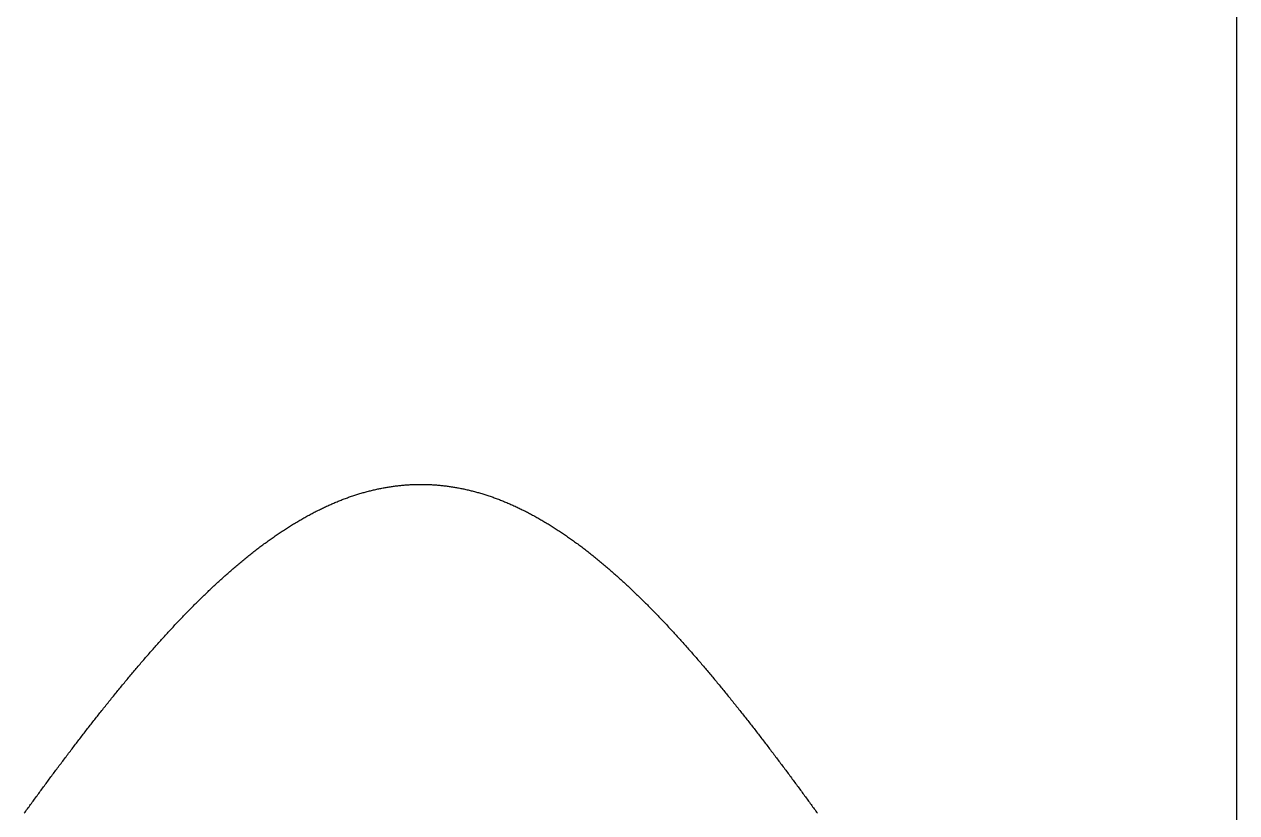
# Model space of a CAD drawing. Header units: metres. Extents: x 0 to 80, y 0 to 80.
# Drawn here: x 60.19 to 80, y 12.89 to 25.77 of the extents above; entities that cross this region are included whole.
import ezdxf

# ---------------------------------------------------------------- set-up
doc = ezdxf.new("R2010")
doc.units = ezdxf.units.M

msp = doc.modelspace()

# ---------------------------------------------------------------- linework, layer by layer
msp.add_line((80, 0), (80, 80))
at = {"layer": 'ENGRAVE'}
msp.add_lwpolyline([(60.186019, 12.878581), (60.198949, 12.896347), (60.211899, 12.914131), (60.224869, 12.931933), (60.237858, 12.949753), (60.250867, 12.967589), (60.263895, 12.985443), (60.276943, 13.003313), (60.29001, 13.0212), (60.303097, 13.039103), (60.316203, 13.057023), (60.329328, 13.074958), (60.342473, 13.092909), (60.355637, 13.110875), (60.36882, 13.128856), (60.382022, 13.146853), (60.395244, 13.164864), (60.408484, 13.182889), (60.421744, 13.200928), (60.435023, 13.218982), (60.448321, 13.237049), (60.461637, 13.255129), (60.474973, 13.273223), (60.488327, 13.291329), (60.5017, 13.309448), (60.515092, 13.32758), (60.528503, 13.345724), (60.541932, 13.363879), (60.555381, 13.382047), (60.568847, 13.400225), (60.582333, 13.418415), (60.595836, 13.436616), (60.609359, 13.454827), (60.622899, 13.473049), (60.636459, 13.491281), (60.650036, 13.509522), (60.663632, 13.527773), (60.677246, 13.546034), (60.690879, 13.564303), (60.704529, 13.582581), (60.718198, 13.600868), (60.731885, 13.619163), (60.74559, 13.637466), (60.759313, 13.655777), (60.773054, 13.674095), (60.786813, 13.69242), (60.80059, 13.710752), (60.814384, 13.72909), (60.828197, 13.747435), (60.842027, 13.765786), (60.855875, 13.784143), (60.869741, 13.802505), (60.883624, 13.820872), (60.897525, 13.839244), (60.911444, 13.857621), (60.92538, 13.876002), (60.939334, 13.894388), (60.953305, 13.912777), (60.967294, 13.931169), (60.981299, 13.949565), (60.995323, 13.967963), (61.009363, 13.986365), (61.023421, 14.004768), (61.037496, 14.023174), (61.051588, 14.041581), (61.065697, 14.05999), (61.079823, 14.078399), (61.093966, 14.09681), (61.108126, 14.115221), (61.122303, 14.133633), (61.136497, 14.152045), (61.150708, 14.170456), (61.164936, 14.188866), (61.17918, 14.207276), (61.193441, 14.225684), (61.207719, 14.244091), (61.222014, 14.262496), (61.236325, 14.280899), (61.250652, 14.299299), (61.264996, 14.317696), (61.279357, 14.336091), (61.293734, 14.354482), (61.308127, 14.372869), (61.322537, 14.391253), (61.336963, 14.409632), (61.351405, 14.428006), (61.365863, 14.446376), (61.380337, 14.46474), (61.394828, 14.483099), (61.409335, 14.501452), (61.423857, 14.519798), (61.438396, 14.538138), (61.45295, 14.556472), (61.467521, 14.574798), (61.482107, 14.593116), (61.496709, 14.611427), (61.511327, 14.62973), (61.525961, 14.648024), (61.54061, 14.66631), (61.555274, 14.684586), (61.569955, 14.702853), (61.584651, 14.721111), (61.599362, 14.739358), (61.614089, 14.757595), (61.628831, 14.775821), (61.643589, 14.794036), (61.658361, 14.81224), (61.673149, 14.830432), (61.687953, 14.848612), (61.702771, 14.86678), (61.717605, 14.884935), (61.732453, 14.903077), (61.747317, 14.921206), (61.762196, 14.939321), (61.777089, 14.957422), (61.791998, 14.975508), (61.806921, 14.99358), (61.821859, 15.011637), (61.836812, 15.029679), (61.85178, 15.047705), (61.866762, 15.065715), (61.881759, 15.083709), (61.896771, 15.101685), (61.911797, 15.119645), (61.926837, 15.137588), (61.941892, 15.155512), (61.956962, 15.173419), (61.972045, 15.191307), (61.987143, 15.209177), (62.002255, 15.227027), (62.017382, 15.244859), (62.032522, 15.26267), (62.047677, 15.280461), (62.062846, 15.298232), (62.078029, 15.315982), (62.093226, 15.33371), (62.108436, 15.351418), (62.123661, 15.369103), (62.138899, 15.386766), (62.154152, 15.404407), (62.169418, 15.422025), (62.184697, 15.43962), (62.199991, 15.457191), (62.215298, 15.474738), (62.230618, 15.492261), (62.245952, 15.509759), (62.2613, 15.527233), (62.276661, 15.544681), (62.292035, 15.562103), (62.307423, 15.579499), (62.322823, 15.596869), (62.338238, 15.614213), (62.353665, 15.631529), (62.369105, 15.648818), (62.384559, 15.666079), (62.400025, 15.683312), (62.415505, 15.700516), (62.430998, 15.717692), (62.446503, 15.734838), (62.462021, 15.751955), (62.477552, 15.769042), (62.493096, 15.786099), (62.508653, 15.803125), (62.524222, 15.820121), (62.539804, 15.837085), (62.555398, 15.854017), (62.571005, 15.870917), (62.586625, 15.887785), (62.602256, 15.904621), (62.617901, 15.921423), (62.633557, 15.938192), (62.649226, 15.954927), (62.664907, 15.971628), (62.680601, 15.988295), (62.696306, 16.004926), (62.712023, 16.021523), (62.727753, 16.038084), (62.743495, 16.054609), (62.759248, 16.071098), (62.775013, 16.08755), (62.790791, 16.103965), (62.80658, 16.120343), (62.822381, 16.136684), (62.838193, 16.152986), (62.854017, 16.16925), (62.869853, 16.185475), (62.885701, 16.201661), (62.90156, 16.217808), (62.91743, 16.233915), (62.933312, 16.249982), (62.949205, 16.266008), (62.965109, 16.281994), (62.981025, 16.297938), (62.996952, 16.313841), (63.01289, 16.329702), (63.02884, 16.345521), (63.0448, 16.361297), (63.060771, 16.37703), (63.076754, 16.39272), (63.092747, 16.408366), (63.108751, 16.423968), (63.124766, 16.439526), (63.140792, 16.455039), (63.156829, 16.470507), (63.172876, 16.48593), (63.188934, 16.501307), (63.205003, 16.516638), (63.221082, 16.531922), (63.237171, 16.54716), (63.253271, 16.562351), (63.269382, 16.577494), (63.285502, 16.592589), (63.301633, 16.607636), (63.317775, 16.622635), (63.333926, 16.637584), (63.350088, 16.652485), (63.36626, 16.667336), (63.382441, 16.682137), (63.398633, 16.696888), (63.414835, 16.711588), (63.431047, 16.726238), (63.447268, 16.740836), (63.4635, 16.755382), (63.479741, 16.769877), (63.495991, 16.784319), (63.512252, 16.798709), (63.528522, 16.813046), (63.544802, 16.82733), (63.561091, 16.84156), (63.577389, 16.855736), (63.593697, 16.869857), (63.610015, 16.883924), (63.626341, 16.897937), (63.642677, 16.911893), (63.659023, 16.925795), (63.675377, 16.93964), (63.69174, 16.953429), (63.708113, 16.967161), (63.724494, 16.980837), (63.740885, 16.994455), (63.757284, 17.008016), (63.773692, 17.021519), (63.790109, 17.034963), (63.806535, 17.048349), (63.82297, 17.061676), (63.839413, 17.074944), (63.855865, 17.088152), (63.872325, 17.101301), (63.888794, 17.114389), (63.905271, 17.127417), (63.921757, 17.140384), (63.938251, 17.15329), (63.954754, 17.166135), (63.971264, 17.178918), (63.987783, 17.191638), (64.00431, 17.204297), (64.020845, 17.216893), (64.037389, 17.229425), (64.05394, 17.241895), (64.070499, 17.254301), (64.087066, 17.266643), (64.103641, 17.27892), (64.120224, 17.291133), (64.136814, 17.303282), (64.153413, 17.315365), (64.170019, 17.327383), (64.186632, 17.339335), (64.203253, 17.351221), (64.219882, 17.363041), (64.236518, 17.374794), (64.253161, 17.386481), (64.269812, 17.3981), (64.28647, 17.409651), (64.303135, 17.421135), (64.319808, 17.432551), (64.336487, 17.443899), (64.353174, 17.455177), (64.369868, 17.466387), (64.386569, 17.477528), (64.403277, 17.488599), (64.419991, 17.499601), (64.436713, 17.510532), (64.453441, 17.521393), (64.470176, 17.532184), (64.486918, 17.542903), (64.503666, 17.553552), (64.520421, 17.564129), (64.537182, 17.574634), (64.55395, 17.585068), (64.570725, 17.595429), (64.587506, 17.605718), (64.604293, 17.615933), (64.621086, 17.626076), (64.637886, 17.636146), (64.654692, 17.646142), (64.671503, 17.656065), (64.688322, 17.665913), (64.705146, 17.675687), (64.721976, 17.685387), (64.738812, 17.695011), (64.755653, 17.704561), (64.772501, 17.714035), (64.789354, 17.723434), (64.806214, 17.732757), (64.823078, 17.742004), (64.839949, 17.751175), (64.856825, 17.760269), (64.873706, 17.769286), (64.890593, 17.778227), (64.907485, 17.78709), (64.924383, 17.795876), (64.941286, 17.804584), (64.958194, 17.813214), (64.975108, 17.821766), (64.992027, 17.83024), (65.00895, 17.838635), (65.025879, 17.846952), (65.042813, 17.855189), (65.059752, 17.863347), (65.076695, 17.871426), (65.093644, 17.879425), (65.110597, 17.887344), (65.127555, 17.895183), (65.144518, 17.902942), (65.161485, 17.910621), (65.178457, 17.918218), (65.195433, 17.925735), (65.212414, 17.933171), (65.2294, 17.940525), (65.246389, 17.947798), (65.263384, 17.954989), (65.280382, 17.962098), (65.297384, 17.969126), (65.314391, 17.976071), (65.331402, 17.982933), (65.348417, 17.989713), (65.365436, 17.99641), (65.382459, 18.003025), (65.399486, 18.009556), (65.416516, 18.016003), (65.433551, 18.022367), (65.450589, 18.028648), (65.467631, 18.034845), (65.484676, 18.040957), (65.501726, 18.046986), (65.518778, 18.05293), (65.535835, 18.05879), (65.552894, 18.064565), (65.569957, 18.070255), (65.587024, 18.075861), (65.604094, 18.081381), (65.621166, 18.086816), (65.638243, 18.092165), (65.655322, 18.097429), (65.672404, 18.102608), (65.68949, 18.1077), (65.706578, 18.112707), (65.723669, 18.117627), (65.740763, 18.122461), (65.75786, 18.127209), (65.77496, 18.13187), (65.792062, 18.136445), (65.809168, 18.140933), (65.826275, 18.145334), (65.843386, 18.149648), (65.860498, 18.153875), (65.877614, 18.158015), (65.894731, 18.162067), (65.911851, 18.166032), (65.928974, 18.16991), (65.946098, 18.1737), (65.963225, 18.177402), (65.980354, 18.181016), (65.997485, 18.184542), (66.014618, 18.187981), (66.031753, 18.191331), (66.04889, 18.194593), (66.066028, 18.197766), (66.083169, 18.200851), (66.100312, 18.203848), (66.117456, 18.206756), (66.134601, 18.209575), (66.151749, 18.212306), (66.168898, 18.214948), (66.186048, 18.217501), (66.2032, 18.219965), (66.220354, 18.22234), (66.237509, 18.224626), (66.254665, 18.226823), (66.271822, 18.22893), (66.288981, 18.230948), (66.30614, 18.232877), (66.323301, 18.234717), (66.340463, 18.236467), (66.357626, 18.238128), (66.374789, 18.239699), (66.391954, 18.241181), (66.40912, 18.242573), (66.426286, 18.243876), (66.443453, 18.245088), (66.46062, 18.246211), (66.477789, 18.247245), (66.494958, 18.248188), (66.512127, 18.249042), (66.529297, 18.249806), (66.546467, 18.25048), (66.563638, 18.251065), (66.580809, 18.251559), (66.59798, 18.251964), (66.615152, 18.252278), (66.632323, 18.252503), (66.649495, 18.252638), (66.666667, 18.252683), (66.683838, 18.252638), (66.70101, 18.252503), (66.718182, 18.252278), (66.735353, 18.251964), (66.752524, 18.251559), (66.769695, 18.251065), (66.786866, 18.25048), (66.804036, 18.249806), (66.821206, 18.249042), (66.838376, 18.248188), (66.855545, 18.247245), (66.872713, 18.246211), (66.889881, 18.245088), (66.907048, 18.243876), (66.924214, 18.242573), (66.941379, 18.241181), (66.958544, 18.239699), (66.975708, 18.238128), (66.99287, 18.236467), (67.010032, 18.234717), (67.027193, 18.232877), (67.044353, 18.230948), (67.061511, 18.22893), (67.078669, 18.226823), (67.095825, 18.224626), (67.112979, 18.22234), (67.130133, 18.219965), (67.147285, 18.217501), (67.164435, 18.214948), (67.181584, 18.212306), (67.198732, 18.209575), (67.215878, 18.206756), (67.233022, 18.203848), (67.250164, 18.200851), (67.267305, 18.197766), (67.284444, 18.194593), (67.301581, 18.191331), (67.318716, 18.187981), (67.335849, 18.184542), (67.35298, 18.181016), (67.370109, 18.177402), (67.387235, 18.1737), (67.40436, 18.16991), (67.421482, 18.166032), (67.438602, 18.162067), (67.45572, 18.158015), (67.472835, 18.153875), (67.489948, 18.149648), (67.507058, 18.145334), (67.524166, 18.140933), (67.541271, 18.136445), (67.558373, 18.13187), (67.575473, 18.127209), (67.59257, 18.122461), (67.609664, 18.117627), (67.626755, 18.112707), (67.643844, 18.1077), (67.660929, 18.102608), (67.678012, 18.097429), (67.695091, 18.092165), (67.712167, 18.086816), (67.72924, 18.081381), (67.74631, 18.075861), (67.763376, 18.070255), (67.780439, 18.064565), (67.797499, 18.05879), (67.814555, 18.05293), (67.831608, 18.046986), (67.848657, 18.040957), (67.865702, 18.034845), (67.882744, 18.028648), (67.899783, 18.022367), (67.916817, 18.016003), (67.933848, 18.009556), (67.950875, 18.003025), (67.967897, 17.99641), (67.984916, 17.989713), (68.001931, 17.982933), (68.018942, 17.976071), (68.035949, 17.969126), (68.052951, 17.962098), (68.06995, 17.954989), (68.086944, 17.947798), (68.103934, 17.940525), (68.120919, 17.933171), (68.1379, 17.925735), (68.154876, 17.918218), (68.171848, 17.910621), (68.188816, 17.902942), (68.205778, 17.895183), (68.222736, 17.887344), (68.23969, 17.879425), (68.256638, 17.871426), (68.273582, 17.863347), (68.29052, 17.855189), (68.307454, 17.846952), (68.324383, 17.838635), (68.341307, 17.83024), (68.358225, 17.821766), (68.375139, 17.813214), (68.392047, 17.804584), (68.40895, 17.795876), (68.425848, 17.78709), (68.44274, 17.778227), (68.459627, 17.769286), (68.476509, 17.760269), (68.493385, 17.751175), (68.510255, 17.742004), (68.52712, 17.732757), (68.543979, 17.723434), (68.560832, 17.714035), (68.57768, 17.704561), (68.594522, 17.695011), (68.611358, 17.685387), (68.628188, 17.675687), (68.645012, 17.665913), (68.66183, 17.656065), (68.678642, 17.646142), (68.695448, 17.636146), (68.712247, 17.626076), (68.729041, 17.615933), (68.745828, 17.605718), (68.762609, 17.595429), (68.779383, 17.585068), (68.796151, 17.574634), (68.812912, 17.564129), (68.829667, 17.553552), (68.846416, 17.542903), (68.863157, 17.532184), (68.879892, 17.521393), (68.896621, 17.510532), (68.913342, 17.499601), (68.930057, 17.488599), (68.946765, 17.477528), (68.963465, 17.466387), (68.980159, 17.455177), (68.996846, 17.443899), (69.013526, 17.432551), (69.030198, 17.421135), (69.046863, 17.409651), (69.063521, 17.3981), (69.080172, 17.386481), (69.096816, 17.374794), (69.113452, 17.363041), (69.13008, 17.351221), (69.146701, 17.339335), (69.163315, 17.327383), (69.179921, 17.315365), (69.196519, 17.303282), (69.213109, 17.291133), (69.229692, 17.27892), (69.246267, 17.266643), (69.262834, 17.254301), (69.279393, 17.241895), (69.295945, 17.229425), (69.312488, 17.216893), (69.329023, 17.204297), (69.34555, 17.191638), (69.362069, 17.178918), (69.37858, 17.166135), (69.395082, 17.15329), (69.411576, 17.140384), (69.428062, 17.127417), (69.444539, 17.114389), (69.461008, 17.101301), (69.477469, 17.088152), (69.49392, 17.074944), (69.510364, 17.061676), (69.526798, 17.048349), (69.543224, 17.034963), (69.559641, 17.021519), (69.576049, 17.008016), (69.592449, 16.994455), (69.608839, 16.980837), (69.625221, 16.967161), (69.641593, 16.953429), (69.657956, 16.93964), (69.674311, 16.925795), (69.690656, 16.911893), (69.706992, 16.897937), (69.723319, 16.883924), (69.739636, 16.869857), (69.755944, 16.855736), (69.772243, 16.84156), (69.788532, 16.82733), (69.804811, 16.813046), (69.821081, 16.798709), (69.837342, 16.784319), (69.853593, 16.769877), (69.869834, 16.755382), (69.886065, 16.740836), (69.902287, 16.726238), (69.918498, 16.711588), (69.9347, 16.696888), (69.950892, 16.682137), (69.967074, 16.667336), (69.983245, 16.652485), (69.999407, 16.637584), (70.015559, 16.622635), (70.0317, 16.607636), (70.047831, 16.592589), (70.063952, 16.577494), (70.080062, 16.562351), (70.096162, 16.54716), (70.112252, 16.531922), (70.128331, 16.516638), (70.144399, 16.501307), (70.160457, 16.48593), (70.176504, 16.470507), (70.192541, 16.455039), (70.208567, 16.439526), (70.224582, 16.423968), (70.240586, 16.408366), (70.25658, 16.39272), (70.272562, 16.37703), (70.288533, 16.361297), (70.304494, 16.345521), (70.320443, 16.329702), (70.336381, 16.313841), (70.352308, 16.297938), (70.368224, 16.281994), (70.384128, 16.266008), (70.400022, 16.249982), (70.415903, 16.233915), (70.431774, 16.217808), (70.447633, 16.201661), (70.46348, 16.185475), (70.479316, 16.16925), (70.49514, 16.152986), (70.510953, 16.136684), (70.526754, 16.120343), (70.542543, 16.103965), (70.55832, 16.08755), (70.574085, 16.071098), (70.589839, 16.054609), (70.60558, 16.038084), (70.62131, 16.021523), (70.637027, 16.004926), (70.652733, 15.988295), (70.668426, 15.971628), (70.684107, 15.954927), (70.699776, 15.938192), (70.715433, 15.921423), (70.731077, 15.904621), (70.746709, 15.887785), (70.762328, 15.870917), (70.777935, 15.854017), (70.793529, 15.837085), (70.809111, 15.820121), (70.824681, 15.803125), (70.840237, 15.786099), (70.855781, 15.769042), (70.871312, 15.751955), (70.88683, 15.734838), (70.902336, 15.717692), (70.917828, 15.700516), (70.933308, 15.683312), (70.948774, 15.666079), (70.964228, 15.648818), (70.979668, 15.631529), (70.995096, 15.614213), (71.01051, 15.596869), (71.025911, 15.579499), (71.041298, 15.562103), (71.056673, 15.544681), (71.072034, 15.527233), (71.087381, 15.509759), (71.102715, 15.492261), (71.118036, 15.474738), (71.133343, 15.457191), (71.148636, 15.43962), (71.163916, 15.422025), (71.179182, 15.404407), (71.194434, 15.386766), (71.209672, 15.369103), (71.224897, 15.351418), (71.240108, 15.33371), (71.255304, 15.315982), (71.270487, 15.298232), (71.285656, 15.280461), (71.300811, 15.26267), (71.315951, 15.244859), (71.331078, 15.227027), (71.34619, 15.209177), (71.361288, 15.191307), (71.376372, 15.173419), (71.391441, 15.155512), (71.406496, 15.137588), (71.421537, 15.119645), (71.436563, 15.101685), (71.451574, 15.083709), (71.466571, 15.065715), (71.481553, 15.047705), (71.496521, 15.029679), (71.511474, 15.011637), (71.526412, 14.99358), (71.541335, 14.975508), (71.556244, 14.957422), (71.571138, 14.939321), (71.586016, 14.921206), (71.60088, 14.903077), (71.615729, 14.884935), (71.630562, 14.86678), (71.645381, 14.848612), (71.660184, 14.830432), (71.674972, 14.81224), (71.689745, 14.794036), (71.704502, 14.775821), (71.719245, 14.757595), (71.733971, 14.739358), (71.748683, 14.721111), (71.763379, 14.702853), (71.778059, 14.684586), (71.792724, 14.66631), (71.807373, 14.648024), (71.822006, 14.62973), (71.836624, 14.611427), (71.851226, 14.593116), (71.865812, 14.574798), (71.880383, 14.556472), (71.894937, 14.538138), (71.909476, 14.519798), (71.923999, 14.501452), (71.938505, 14.483099), (71.952996, 14.46474), (71.96747, 14.446376), (71.981929, 14.428006), (71.996371, 14.409632), (72.010797, 14.391253), (72.025206, 14.372869), (72.0396, 14.354482), (72.053976, 14.336091), (72.068337, 14.317696), (72.082681, 14.299299), (72.097009, 14.280899), (72.11132, 14.262496), (72.125614, 14.244091), (72.139892, 14.225684), (72.154153, 14.207276), (72.168397, 14.188866), (72.182625, 14.170456), (72.196836, 14.152045), (72.21103, 14.133633), (72.225207, 14.115221), (72.239367, 14.09681), (72.25351, 14.078399), (72.267637, 14.05999), (72.281746, 14.041581), (72.295838, 14.023174), (72.309913, 14.004768), (72.32397, 13.986365), (72.338011, 13.967963), (72.352034, 13.949565), (72.36604, 13.931169), (72.380028, 13.912777), (72.393999, 13.894388), (72.407953, 13.876002), (72.421889, 13.857621), (72.435808, 13.839244), (72.449709, 13.820872), (72.463592, 13.802505), (72.477458, 13.784143), (72.491306, 13.765786), (72.505137, 13.747435), (72.518949, 13.72909), (72.532744, 13.710752), (72.546521, 13.69242), (72.56028, 13.674095), (72.574021, 13.655777), (72.587744, 13.637466), (72.601449, 13.619163), (72.615135, 13.600868), (72.628804, 13.582581), (72.642455, 13.564303), (72.656087, 13.546034), (72.669701, 13.527773), (72.683297, 13.509522), (72.696875, 13.491281), (72.710434, 13.473049), (72.723975, 13.454827), (72.737497, 13.436616), (72.751001, 13.418415), (72.764486, 13.400225), (72.777953, 13.382047), (72.791401, 13.363879), (72.80483, 13.345724), (72.818241, 13.32758), (72.831633, 13.309448), (72.845006, 13.291329), (72.858361, 13.273223), (72.871696, 13.255129), (72.885013, 13.237049), (72.89831, 13.218982), (72.911589, 13.200928), (72.924849, 13.182889), (72.93809, 13.164864), (72.951311, 13.146853), (72.964513, 13.128856), (72.977697, 13.110875), (72.990861, 13.092909), (73.004005, 13.074958), (73.017131, 13.057023), (73.030237, 13.039103), (73.043323, 13.0212), (73.056391, 13.003313), (73.069438, 12.985443), (73.082467, 12.967589), (73.095475, 12.949753), (73.108465, 12.931933), (73.121434, 12.914131), (73.134384, 12.896347), (73.147314, 12.878581)], dxfattribs=at)

doc.saveas('drawing.dxf')
